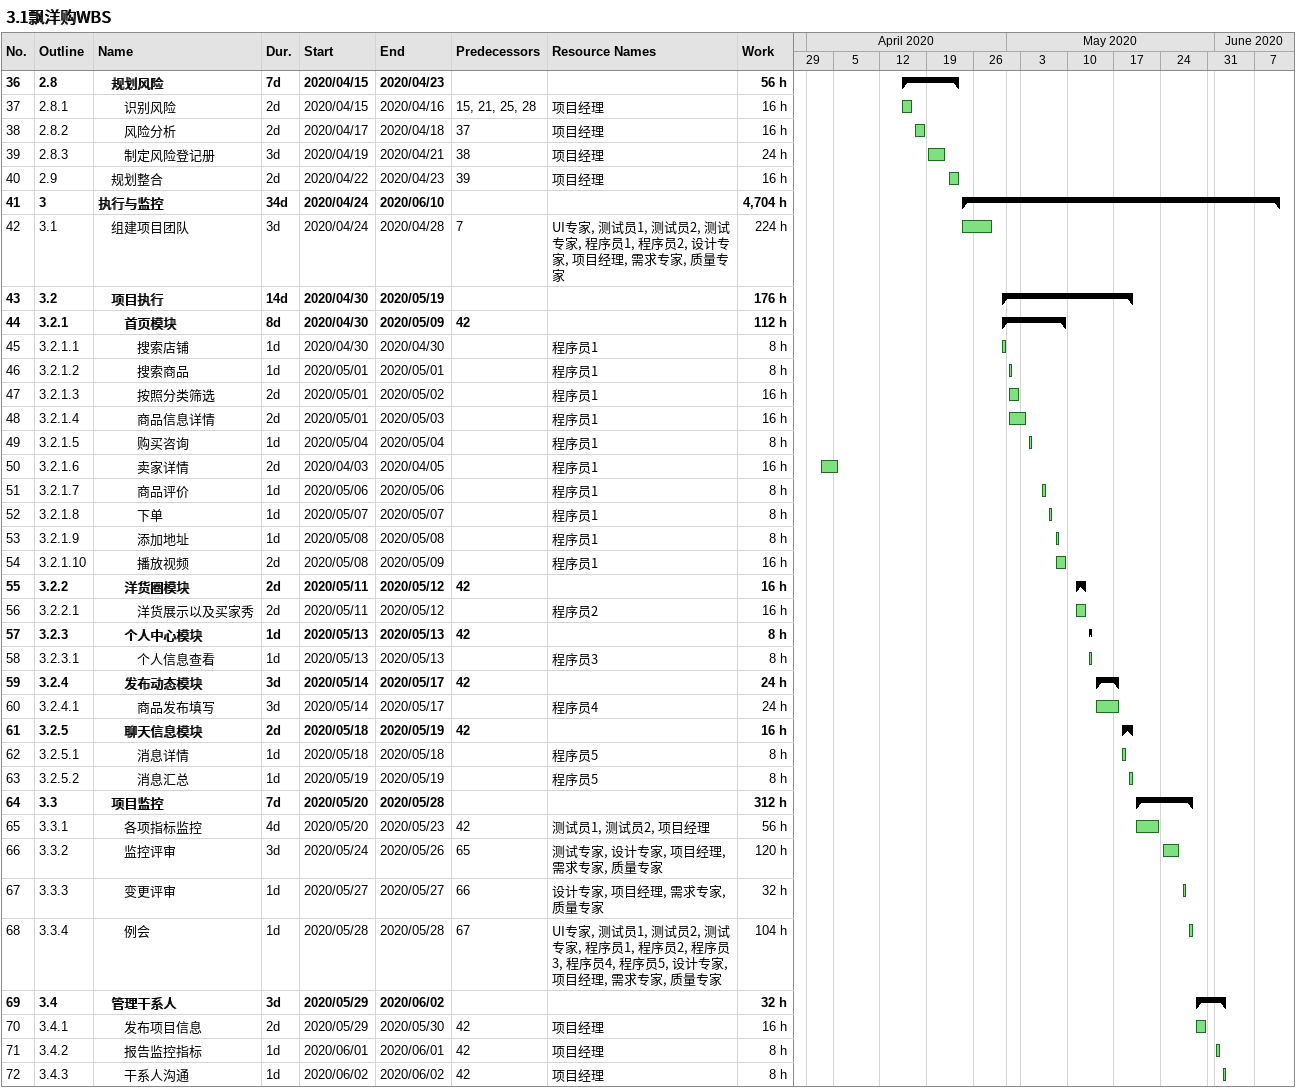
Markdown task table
3.1飘洋购WBS

| ID | WBS | Task | Duration | Start | Finish | Predecessors | Resources | Work (h) |
|---|---|---|---|---|---|---|---|---|
| 36 | 2.8 | **规划风险** | 7d | 2020-04-15 | 2020-04-23 |  |  | 56 |
| 37 | 2.8.1 | 识别风险 | 2d | 2020-04-15 | 2020-04-16 | 15, 21, 25, 28 | 项目经理 | 16 |
| 38 | 2.8.2 | 风险分析 | 2d | 2020-04-17 | 2020-04-18 | 37 | 项目经理 | 16 |
| 39 | 2.8.3 | 制定风险登记册 | 3d | 2020-04-19 | 2020-04-21 | 38 | 项目经理 | 24 |
| 40 | 2.9 | 规划整合 | 2d | 2020-04-22 | 2020-04-23 | 39 | 项目经理 | 16 |
| 41 | 3 | **执行与监控** | 34d | 2020-04-24 | 2020-06-10 |  |  | 4704 |
| 42 | 3.1 | 组建项目团队 | 3d | 2020-04-24 | 2020-04-28 | 7 | UI专家, 测试员1, 测试员2, 测试专家, 程序员1, 程序员2, 设计专家, 项目经理, 需求专家, 质量专家 | 224 |
| 43 | 3.2 | **项目执行** | 14d | 2020-04-30 | 2020-05-19 |  |  | 176 |
| 44 | 3.2.1 | **首页模块** | 8d | 2020-04-30 | 2020-05-09 | 42 |  | 112 |
| 45 | 3.2.1.1 | 搜索店铺 | 1d | 2020-04-30 | 2020-04-30 |  | 程序员1 | 8 |
| 46 | 3.2.1.2 | 搜索商品 | 1d | 2020-05-01 | 2020-05-01 |  | 程序员1 | 8 |
| 47 | 3.2.1.3 | 按照分类筛选 | 2d | 2020-05-01 | 2020-05-02 |  | 程序员1 | 16 |
| 48 | 3.2.1.4 | 商品信息详情 | 2d | 2020-05-01 | 2020-05-03 |  | 程序员1 | 16 |
| 49 | 3.2.1.5 | 购买咨询 | 1d | 2020-05-04 | 2020-05-04 |  | 程序员1 | 8 |
| 50 | 3.2.1.6 | 卖家详情 | 2d | 2020-04-03 | 2020-04-05 |  | 程序员1 | 16 |
| 51 | 3.2.1.7 | 商品评价 | 1d | 2020-05-06 | 2020-05-06 |  | 程序员1 | 8 |
| 52 | 3.2.1.8 | 下单 | 1d | 2020-05-07 | 2020-05-07 |  | 程序员1 | 8 |
| 53 | 3.2.1.9 | 添加地址 | 1d | 2020-05-08 | 2020-05-08 |  | 程序员1 | 8 |
| 54 | 3.2.1.10 | 播放视频 | 2d | 2020-05-08 | 2020-05-09 |  | 程序员1 | 16 |
| 55 | 3.2.2 | **洋货圈模块** | 2d | 2020-05-11 | 2020-05-12 | 42 |  | 16 |
| 56 | 3.2.2.1 | 洋货展示以及买家秀 | 2d | 2020-05-11 | 2020-05-12 |  | 程序员2 | 16 |
| 57 | 3.2.3 | **个人中心模块** | 1d | 2020-05-13 | 2020-05-13 | 42 |  | 8 |
| 58 | 3.2.3.1 | 个人信息查看 | 1d | 2020-05-13 | 2020-05-13 |  | 程序员3 | 8 |
| 59 | 3.2.4 | **发布动态模块** | 3d | 2020-05-14 | 2020-05-17 | 42 |  | 24 |
| 60 | 3.2.4.1 | 商品发布填写 | 3d | 2020-05-14 | 2020-05-17 |  | 程序员4 | 24 |
| 61 | 3.2.5 | **聊天信息模块** | 2d | 2020-05-18 | 2020-05-19 | 42 |  | 16 |
| 62 | 3.2.5.1 | 消息详情 | 1d | 2020-05-18 | 2020-05-18 |  | 程序员5 | 8 |
| 63 | 3.2.5.2 | 消息汇总 | 1d | 2020-05-19 | 2020-05-19 |  | 程序员5 | 8 |
| 64 | 3.3 | **项目监控** | 7d | 2020-05-20 | 2020-05-28 |  |  | 312 |
| 65 | 3.3.1 | 各项指标监控 | 4d | 2020-05-20 | 2020-05-23 | 42 | 测试员1, 测试员2, 项目经理 | 56 |
| 66 | 3.3.2 | 监控评审 | 3d | 2020-05-24 | 2020-05-26 | 65 | 测试专家, 设计专家, 项目经理, 需求专家, 质量专家 | 120 |
| 67 | 3.3.3 | 变更评审 | 1d | 2020-05-27 | 2020-05-27 | 66 | 设计专家, 项目经理, 需求专家, 质量专家 | 32 |
| 68 | 3.3.4 | 例会 | 1d | 2020-05-28 | 2020-05-28 | 67 | UI专家, 测试员1, 测试员2, 测试专家, 程序员1, 程序员2, 程序员3, 程序员4, 程序员5, 设计专家, 项目经理, 需求专家, 质量专家 | 104 |
| 69 | 3.4 | **管理干系人** | 3d | 2020-05-29 | 2020-06-02 |  |  | 32 |
| 70 | 3.4.1 | 发布项目信息 | 2d | 2020-05-29 | 2020-05-30 | 42 | 项目经理 | 16 |
| 71 | 3.4.2 | 报告监控指标 | 1d | 2020-06-01 | 2020-06-01 | 42 | 项目经理 | 8 |
| 72 | 3.4.3 | 干系人沟通 | 1d | 2020-06-02 | 2020-06-02 | 42 | 项目经理 | 8 |
